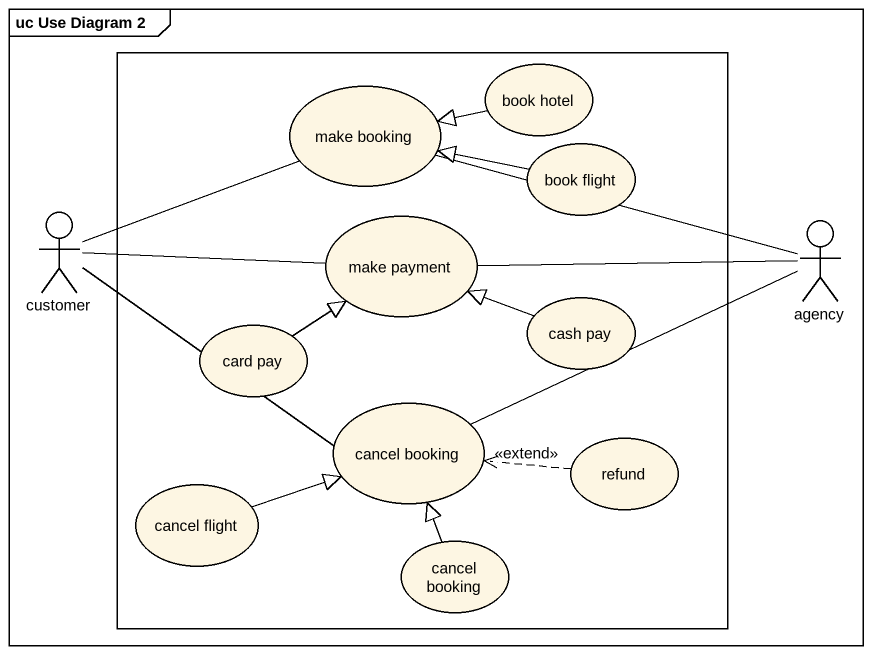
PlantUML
@startuml
mainframe uc Use Diagram 2
rectangle " " as rectangle1 {
  usecase "make booking" as make_booking
  usecase "book hotel" as book_hotel
  usecase "book flight" as book_flight
  usecase "make payment" as make_payment
  usecase "card pay" as card_pay
  usecase "cash pay" as cash_pay
  usecase "cancel booking" as cancel_booking
  usecase "cancel flight" as cancel_flight
  usecase refund
  usecase "cancel booking" as cancel_booking_2
}
actor customer
actor agency
book_hotel -left-|> make_booking
book_flight -left-|> make_booking
customer -right- make_booking
customer -right- make_payment
customer -right- cancel_booking
make_payment -right- agency
agency -left- make_booking
card_pay -up-|> make_payment
cash_pay -left-|> make_payment
cancel_booking -right- agency
cancel_flight -right-|> cancel_booking
refund .left.> cancel_booking : <<extend>>
cancel_booking_2 -up-|> cancel_booking
@enduml
